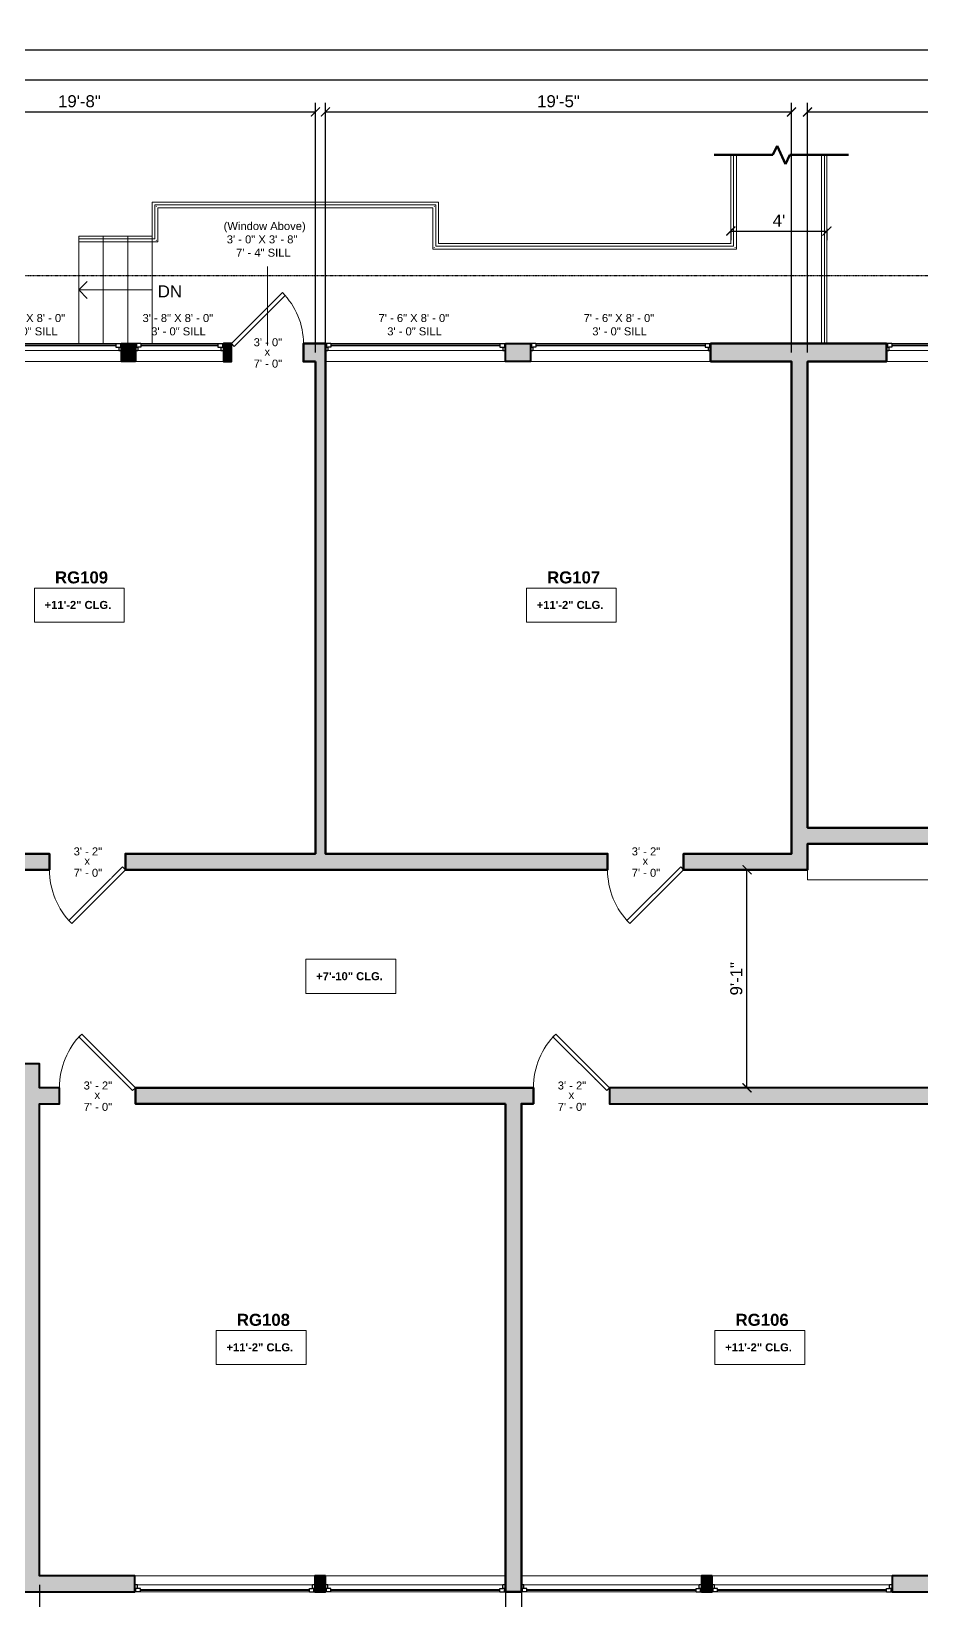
# Model space of a CAD drawing. Header units: inches. Extents: x -2078 to 106214, y -964 to 6385.
# Drawn here: x 29189 to 29635, y 3785 to 4570 of the extents above; entities that cross this region are included whole.
import ezdxf

# ---------------------------------------------------------------- set-up
doc = ezdxf.new("R2010")
doc.units = ezdxf.units.IN
doc.header["$MEASUREMENT"] = 0
doc.linetypes.add('HIDDEN2', pattern=[0.1875, 0.125, -0.0625])
for name, color, linetype, lineweight in [('A-ANNO', 2, 'Continuous', 5), ('A-ANNO-DIMS', 1, 'Continuous', 9), ('A-DETAIL-1', 4, 'Continuous', 40), ('A-DETAIL-3', 40, 'Continuous', 15), ('A-DOOR', 1, 'Continuous', 18), ('A-GLAZ', 2, 'Continuous', 30), ('A-HIDDEN', 2, 'HIDDEN2', 18), ('A-RAILING', 4, 'Continuous', 9), ('A-STRS', 4, 'Continuous', 9), ('A-WALL', 3, 'Continuous', 40), ('A-WINDOWS', 2, 'Continuous', 18)]:
    doc.layers.add(name, color=color, linetype=linetype, lineweight=lineweight)
doc.layers.add('A-HATCH', color=9, linetype='Continuous')
doc.styles.add('Arial', font='arial.ttf')
doc.styles.add('Arial_1', font='arial.ttf', dxfattribs={"height": 0.0625})
doc.styles.add('Arial_2', font='arial.ttf', dxfattribs={"height": 3})
doc.styles.add('Arial_B', font='arialbd.ttf', dxfattribs={"height": 4.5})
doc.styles.add('Arial_B_1', font='arialbd.ttf', dxfattribs={"height": 3})
doc.styles.add('JC', font='arial.ttf', dxfattribs={"height": 0.125})
doc.dimstyles.new('JC-DIMS', dxfattribs={"dimtxt": 0.125, "dimasz": 0.09375, "dimexe": 0.09375, "dimexo": 0.09375, "dimgap": 0.046875, "dimtad": 1, "dimdec": 1, "dimzin": 0, "dimdsep": 46, "dimlunit": 4, "dimtxsty": 'JC', "dimblk": 'ARCHTICK', "dimcen": 0.09, "dimclrd": 1, "dimclre": 1, "dimclrt": 256, "dimadec": 0, "dimazin": 0, "dimtfac": 1, "dimtdec": 1, "dimtofl": 0, "dimtmove": 1, "dimatfit": 3, "dimfxl": 1, "dimtolj": 1, "dimtzin": 0, "dimarcsym": 0})

# ---------------------------------------------------------------- blocks, each defined once
blk = doc.blocks.new('JC_DOOR_SINGLE PANEL - SINGLE DOOR-1461113-1-1st Floor - Classroom')
at = {"layer": 'A-DOOR', "lineweight": 30}
for p, q in [((-9.28, -29.46), (17.59, -2.59)), ((19, -4), (-7.87, -30.87)), ((17.59, -2.59), (19, -4)), ((-7.87, -30.87), (-9.28, -29.46))]:
    blk.add_line(p, q, dxfattribs=at)
at = {"layer": 'A-DOOR', "lineweight": 9}
blk.add_arc((19, -4), 38, 180, 225, dxfattribs=at)
blk = doc.blocks.new('JC_DOOR_SINGLE PANEL - SINGLE DOOR-1460154-1-1st Floor - Classroom')
at = {"layer": 'A-DOOR', "lineweight": 30}
for p, q in [((-7.87, 30.87), (-9.28, 29.46)), ((-9.28, 29.46), (17.59, 2.59)), ((19, 4), (-7.87, 30.87)), ((17.59, 2.59), (19, 4))]:
    blk.add_line(p, q, dxfattribs=at)
at = {"layer": 'A-DOOR', "lineweight": 9}
blk.add_arc((19, 4), 38, 135, 180, dxfattribs=at)
blk = doc.blocks.new('JC_FIXED WINDOW - MUNTIN - FIXED WINDOW-1465971-1-1st Floor - Classroom')
at = {"layer": 'A-GLAZ'}
for p, q in [((-45, 4), (-45, -4)), ((-42.25, 4), (-45, 4)), ((-45, 0.5), (-43.75, 0.5)), ((-44.5, 4), (-44.5, 2.25)), ((-44.5, 2.25), (-43.75, 2.25)), ((-42.25, 2.25), (-43.75, 2.25)), ((-43.75, 2.25), (-43.75, 0.5)), ((-42.25, 4), (-42.25, 2.25)), ((42.25, 4), (45, 4)), ((42.25, 4), (42.25, 2.25)), ((42.25, 2.25), (44.5, 2.25)), ((43.75, 2.25), (43.75, 0.5)), ((43.75, 0.5), (45, 0.5)), ((44.5, 4), (44.5, 2.25)), ((45, 4), (45, -4))]:
    blk.add_line(p, q, dxfattribs=at)
at = {"layer": 'A-GLAZ', "lineweight": 9}
for p, q in [((43.75, 0.5), (-43.75, 0.5)), ((42.25, 4), (-42.25, 4))]:
    blk.add_line(p, q, dxfattribs=at)
at = {"layer": 'A-GLAZ', "lineweight": 40}
blk.add_line((-42.25, 3.125), (42.25, 3.125), dxfattribs=at)
at = {"layer": 'A-WINDOWS'}
for p, q in [((45, 4), (-45, 4)), ((-45, -4), (45, -4))]:
    blk.add_line(p, q, dxfattribs=at)
blk = doc.blocks.new('JC_FIXED WINDOW - MUNTIN - FIXED WINDOW-1470564-1-1st Floor - Classroom')
at = {"layer": 'A-GLAZ'}
for p, q in [((-45, 4.5), (-45, -4.5)), ((-42.25, 4.5), (-45, 4.5)), ((-45, 1), (-43.75, 1)), ((-44.5, 4.5), (-44.5, 2.75)), ((-44.5, 2.75), (-43.75, 2.75)), ((-42.25, 2.75), (-43.75, 2.75)), ((-43.75, 2.75), (-43.75, 1)), ((-42.25, 4.5), (-42.25, 2.75)), ((42.25, 4.5), (45, 4.5)), ((42.25, 4.5), (42.25, 2.75)), ((42.25, 2.75), (44.5, 2.75)), ((43.75, 2.75), (43.75, 1)), ((43.75, 1), (45, 1)), ((44.5, 4.5), (44.5, 2.75)), ((45, 4.5), (45, -4.5))]:
    blk.add_line(p, q, dxfattribs=at)
at = {"layer": 'A-GLAZ', "lineweight": 9}
for p, q in [((43.75, 1), (-43.75, 1)), ((42.25, 4.5), (-42.25, 4.5))]:
    blk.add_line(p, q, dxfattribs=at)
at = {"layer": 'A-GLAZ', "lineweight": 40}
blk.add_line((-42.25, 3.625), (42.25, 3.625), dxfattribs=at)
at = {"layer": 'A-WINDOWS'}
for p, q in [((45, 4.5), (-45, 4.5)), ((-45, -4.5), (45, -4.5))]:
    blk.add_line(p, q, dxfattribs=at)
blk = doc.blocks.new('JC_FIXED WINDOW - MUNTIN - FIXED WINDOW-1470954-1-1st Floor - Classroom')
at = {"layer": 'A-GLAZ'}
for p, q in [((-22, 4.5), (-22, -4.5)), ((-19.25, 4.5), (-22, 4.5)), ((-22, 1), (-20.75, 1)), ((-21.5, 4.5), (-21.5, 2.75)), ((-21.5, 2.75), (-20.75, 2.75)), ((-19.25, 2.75), (-20.75, 2.75)), ((-20.75, 2.75), (-20.75, 1)), ((-19.25, 4.5), (-19.25, 2.75)), ((19.25, 4.5), (22, 4.5)), ((19.25, 4.5), (19.25, 2.75)), ((19.25, 2.75), (21.5, 2.75)), ((20.75, 2.75), (20.75, 1)), ((20.75, 1), (22, 1)), ((21.5, 4.5), (21.5, 2.75)), ((22, 4.5), (22, -4.5))]:
    blk.add_line(p, q, dxfattribs=at)
at = {"layer": 'A-GLAZ', "lineweight": 9}
for p, q in [((20.75, 1), (-20.75, 1)), ((19.25, 4.5), (-19.25, 4.5))]:
    blk.add_line(p, q, dxfattribs=at)
at = {"layer": 'A-GLAZ', "lineweight": 40}
blk.add_line((-19.25, 3.625), (19.25, 3.625), dxfattribs=at)
at = {"layer": 'A-WINDOWS'}
for p, q in [((22, 4.5), (-22, 4.5)), ((-22, -4.5), (22, -4.5))]:
    blk.add_line(p, q, dxfattribs=at)
blk = doc.blocks.new('JC_DOOR_SINGLE PANEL - SINGLE DOOR-1471797-1-1st Floor - Classroom')
at = {"layer": 'A-DOOR', "lineweight": 30}
for p, q in [((-8.87, -28.54), (16.59, -3.09)), ((18, -4.5), (-7.46, -29.96)), ((16.59, -3.09), (18, -4.5)), ((-7.46, -29.96), (-8.87, -28.54))]:
    blk.add_line(p, q, dxfattribs=at)
at = {"layer": 'A-DOOR', "lineweight": 9}
blk.add_arc((18, -4.5), 36, 180, 225, dxfattribs=at)
blk = doc.blocks.new('Top Rail Type - Top Rail_Internal_-1538078-1-1st Floor - Classroom')
at = {"layer": 'A-RAILING'}
for p, q in [((405.16, -217.2), (404.97, -217.2)), ((77.06, -259.75), (77.06, -259.94))]:
    blk.add_line(p, q, dxfattribs=at)
for points in [[(115.71, -242.75), (115.73, -242.77), (115.76, -242.8), (115.81, -242.84), (115.85, -242.89), (115.88, -242.92), (115.9, -242.94)], [(254.91, -242.75), (254.89, -242.77), (254.86, -242.8), (254.81, -242.84), (254.77, -242.89), (254.74, -242.92), (254.72, -242.94)], [(115.71, -259.75), (115.73, -259.77), (115.76, -259.8), (115.81, -259.84), (115.85, -259.89), (115.88, -259.92), (115.9, -259.94)], [(254.91, -263.38), (254.89, -263.4), (254.86, -263.43), (254.81, -263.47), (254.77, -263.52), (254.74, -263.55), (254.72, -263.57)], [(404.97, -263.38), (404.99, -263.4), (405.02, -263.43), (405.06, -263.47), (405.11, -263.52), (405.14, -263.55), (405.16, -263.57)]]:
    blk.add_open_spline(points, degree=3, knots=[0.46086968, 0.46086968, 0.46086968, 0.46086968, 0.47916667, 0.5, 0.52083333, 0.53913032, 0.53913032, 0.53913032, 0.53913032], dxfattribs=at)
blk = doc.blocks.new('Top Rail Type - Top Rail_Internal_-V4-1-1st Floor - Classroom')
at = {"layer": 'A-RAILING'}
for p, q in [((405.81, -217.2), (404.31, -217.2)), ((404.31, -217.2), (404.31, -262.72)), ((405.81, -217.2), (405.81, -264.22)), ((115.06, -242.09), (115.06, -259.09)), ((255.56, -242.09), (115.06, -242.09)), ((255.56, -262.72), (255.56, -242.09)), ((116.56, -243.59), (116.56, -260.59)), ((254.06, -243.59), (116.56, -243.59)), ((254.06, -264.22), (254.06, -243.59)), ((77.06, -260.59), (77.06, -259.09)), ((115.06, -259.09), (77.06, -259.09)), ((116.56, -260.59), (77.06, -260.59)), ((405.81, -264.22), (254.06, -264.22)), ((404.31, -262.72), (255.56, -262.72))]:
    blk.add_line(p, q, dxfattribs=at)
blk = doc.blocks.new('Top Rail Type - Top Rail_Internal_-1538106-1-1st Floor - Classroom')
at = {"layer": 'A-RAILING'}
blk.add_line((449.16, -217.2), (448.97, -217.2), dxfattribs=at)
blk = doc.blocks.new('Top Rail Type - Top Rail_Internal_-V5-1-1st Floor - Classroom')
at = {"layer": 'A-RAILING'}
for p, q in [((448.31, -217.2), (449.81, -217.2)), ((448.31, -311.43), (448.31, -217.2)), ((449.81, -311.43), (449.81, -217.2))]:
    blk.add_line(p, q, dxfattribs=at)
blk = doc.blocks.new('_ArchTick')
at = {"color": 0, "linetype": 'ByBlock', "const_width": 0.15}
blk.add_lwpolyline([(-0.5, -0.5), (0.5, 0.5)], dxfattribs=at)
blk = doc.blocks.new('*D1579')
at = {"layer": 'A-ANNO-DIMS', "color": 1, "lineweight": -2, "transparency": 16777216}
for p, q in [((29577.48, 4409.28), (29577.48, 4534.05)), ((29809.48, 4409.28), (29809.48, 4534.05)), ((29577.48, 4529.55), (29809.48, 4529.55))]:
    blk.add_line(p, q, dxfattribs=at)
at = {"layer": 'Defpoints', "color": 0, "transparency": 16777216}
for p in [(29809.48, 4529.55), (29577.48, 4404.78), (29809.48, 4404.78)]:
    blk.add_point(p, dxfattribs=at)
at = {"layer": 'A-ANNO-DIMS', "color": 1, "lineweight": -2, "transparency": 16777216, "xscale": 4.5, "yscale": 4.5, "zscale": 4.5, "rotation": 180}
blk.add_blockref('_ArchTick', (29577.48, 4529.55), dxfattribs=at)
at = {"layer": 'A-ANNO-DIMS', "color": 1, "lineweight": -2, "transparency": 16777216, "xscale": 4.5, "yscale": 4.5, "zscale": 4.5}
blk.add_blockref('_ArchTick', (29809.48, 4529.55), dxfattribs=at)
at = {"layer": 'A-ANNO-DIMS', "color": 2, "transparency": 16777216, "insert": (29693.48, 4534.86), "char_height": 6, "width": 0.4874, "attachment_point": 5, "style": 'JC'}
blk.add_mtext('\\A1;19\'-4"', dxfattribs=at)
blk = doc.blocks.new('*D1581')
at = {"layer": 'A-ANNO-DIMS', "color": 1, "lineweight": -2, "transparency": 16777216}
for p, q in [((29336.48, 4409.28), (29336.48, 4534.05)), ((29569.48, 4409.28), (29569.48, 4534.05)), ((29336.48, 4529.55), (29569.48, 4529.55))]:
    blk.add_line(p, q, dxfattribs=at)
at = {"layer": 'Defpoints', "color": 0, "transparency": 16777216}
for p in [(29569.48, 4529.55), (29336.48, 4404.78), (29569.48, 4404.78)]:
    blk.add_point(p, dxfattribs=at)
at = {"layer": 'A-ANNO-DIMS', "color": 1, "lineweight": -2, "transparency": 16777216, "xscale": 4.5, "yscale": 4.5, "zscale": 4.5, "rotation": 180}
blk.add_blockref('_ArchTick', (29336.48, 4529.55), dxfattribs=at)
at = {"layer": 'A-ANNO-DIMS', "color": 1, "lineweight": -2, "transparency": 16777216, "xscale": 4.5, "yscale": 4.5, "zscale": 4.5}
blk.add_blockref('_ArchTick', (29569.48, 4529.55), dxfattribs=at)
at = {"layer": 'A-ANNO-DIMS', "color": 2, "transparency": 16777216, "insert": (29452.98, 4534.86), "char_height": 6, "width": 0.4874, "attachment_point": 5, "style": 'JC'}
blk.add_mtext('\\A1;19\'-5"', dxfattribs=at)
blk = doc.blocks.new('*D1583')
at = {"layer": 'A-ANNO-DIMS', "color": 1, "lineweight": -2, "transparency": 16777216}
for p, q in [((29095.48, 4409.28), (29095.48, 4534.05)), ((29331.48, 4409.28), (29331.48, 4534.05)), ((29095.48, 4529.55), (29331.48, 4529.55))]:
    blk.add_line(p, q, dxfattribs=at)
at = {"layer": 'Defpoints', "color": 0, "transparency": 16777216}
for p in [(29331.48, 4529.55), (29095.48, 4404.78), (29331.48, 4404.78)]:
    blk.add_point(p, dxfattribs=at)
at = {"layer": 'A-ANNO-DIMS', "color": 1, "lineweight": -2, "transparency": 16777216, "xscale": 4.5, "yscale": 4.5, "zscale": 4.5, "rotation": 180}
blk.add_blockref('_ArchTick', (29095.48, 4529.55), dxfattribs=at)
at = {"layer": 'A-ANNO-DIMS', "color": 1, "lineweight": -2, "transparency": 16777216, "xscale": 4.5, "yscale": 4.5, "zscale": 4.5}
blk.add_blockref('_ArchTick', (29331.48, 4529.55), dxfattribs=at)
at = {"layer": 'A-ANNO-DIMS', "color": 2, "transparency": 16777216, "insert": (29213.48, 4534.86), "char_height": 6, "width": 0.4874, "attachment_point": 5, "style": 'JC'}
blk.add_mtext('\\A1;19\'-8"', dxfattribs=at)
blk = doc.blocks.new('*D1585')
at = {"layer": 'A-ANNO-DIMS', "color": 1, "lineweight": -2, "transparency": 16777216}
for p, q in [((28998.48, 4409.28), (28998.48, 4550.05)), ((30522.5, 4409.28), (30522.5, 4550.05)), ((28998.48, 4545.55), (30522.5, 4545.55))]:
    blk.add_line(p, q, dxfattribs=at)
at = {"layer": 'Defpoints', "color": 0, "transparency": 16777216}
for p in [(30522.5, 4545.55), (28998.48, 4404.78), (30522.5, 4404.78)]:
    blk.add_point(p, dxfattribs=at)
at = {"layer": 'A-ANNO-DIMS', "color": 1, "lineweight": -2, "transparency": 16777216, "xscale": 4.5, "yscale": 4.5, "zscale": 4.5, "rotation": 180}
blk.add_blockref('_ArchTick', (28998.48, 4545.55), dxfattribs=at)
at = {"layer": 'A-ANNO-DIMS', "color": 1, "lineweight": -2, "transparency": 16777216, "xscale": 4.5, "yscale": 4.5, "zscale": 4.5}
blk.add_blockref('_ArchTick', (30522.5, 4545.55), dxfattribs=at)
at = {"layer": 'A-ANNO-DIMS', "color": 2, "transparency": 16777216, "insert": (29760.49, 4550.81), "char_height": 6, "width": 0.5739, "attachment_point": 5, "style": 'JC'}
blk.add_mtext("\\A1;127'", dxfattribs=at)
blk = doc.blocks.new('*D1593')
at = {"layer": 'A-ANNO-DIMS', "color": 1, "lineweight": -2, "transparency": 16777216}
for p, q in [((29434.48, 3793.28), (29434.48, 3608.79)), ((29667.48, 3793.28), (29667.48, 3608.79)), ((29434.48, 3613.29), (29667.48, 3613.29))]:
    blk.add_line(p, q, dxfattribs=at)
at = {"layer": 'Defpoints', "color": 0, "transparency": 16777216}
for p in [(29434.48, 3797.78), (29667.48, 3797.78), (29667.48, 3613.29)]:
    blk.add_point(p, dxfattribs=at)
at = {"layer": 'A-ANNO-DIMS', "color": 1, "lineweight": -2, "transparency": 16777216, "xscale": 4.5, "yscale": 4.5, "zscale": 4.5, "rotation": 180}
blk.add_blockref('_ArchTick', (29434.48, 3613.29), dxfattribs=at)
at = {"layer": 'A-ANNO-DIMS', "color": 1, "lineweight": -2, "transparency": 16777216, "xscale": 4.5, "yscale": 4.5, "zscale": 4.5}
blk.add_blockref('_ArchTick', (29667.48, 3613.29), dxfattribs=at)
at = {"layer": 'A-ANNO-DIMS', "color": 2, "transparency": 16777216, "insert": (29550.98, 3618.6), "char_height": 6, "width": 0.4874, "attachment_point": 5, "style": 'JC'}
blk.add_mtext('\\A1;19\'-5"', dxfattribs=at)
blk = doc.blocks.new('*D1595')
at = {"layer": 'A-ANNO-DIMS', "color": 1, "lineweight": -2, "transparency": 16777216}
for p, q in [((29193.48, 3793.28), (29193.48, 3608.79)), ((29426.48, 3793.28), (29426.48, 3608.79)), ((29193.48, 3613.29), (29426.48, 3613.29))]:
    blk.add_line(p, q, dxfattribs=at)
at = {"layer": 'Defpoints', "color": 0, "transparency": 16777216}
for p in [(29193.48, 3797.78), (29426.48, 3797.78), (29426.48, 3613.29)]:
    blk.add_point(p, dxfattribs=at)
at = {"layer": 'A-ANNO-DIMS', "color": 1, "lineweight": -2, "transparency": 16777216, "xscale": 4.5, "yscale": 4.5, "zscale": 4.5, "rotation": 180}
blk.add_blockref('_ArchTick', (29193.48, 3613.29), dxfattribs=at)
at = {"layer": 'A-ANNO-DIMS', "color": 1, "lineweight": -2, "transparency": 16777216, "xscale": 4.5, "yscale": 4.5, "zscale": 4.5}
blk.add_blockref('_ArchTick', (29426.48, 3613.29), dxfattribs=at)
at = {"layer": 'A-ANNO-DIMS', "color": 2, "transparency": 16777216, "insert": (29309.98, 3618.6), "char_height": 6, "width": 0.4874, "attachment_point": 5, "style": 'JC'}
blk.add_mtext('\\A1;19\'-5"', dxfattribs=at)
blk = doc.blocks.new('*D1605')
at = {"layer": 'A-ANNO-DIMS', "color": 1, "lineweight": -2, "transparency": 16777216}
for p, q in [((29004.48, 3793.28), (29004.48, 3593.14)), ((30616.48, 3793.28), (30616.48, 3593.14)), ((29004.48, 3597.64), (30616.48, 3597.64))]:
    blk.add_line(p, q, dxfattribs=at)
at = {"layer": 'Defpoints', "color": 0, "transparency": 16777216}
for p in [(29004.48, 3797.78), (30616.48, 3797.78), (30616.48, 3597.64)]:
    blk.add_point(p, dxfattribs=at)
at = {"layer": 'A-ANNO-DIMS', "color": 1, "lineweight": -2, "transparency": 16777216, "xscale": 4.5, "yscale": 4.5, "zscale": 4.5, "rotation": 180}
blk.add_blockref('_ArchTick', (29004.48, 3597.64), dxfattribs=at)
at = {"layer": 'A-ANNO-DIMS', "color": 1, "lineweight": -2, "transparency": 16777216, "xscale": 4.5, "yscale": 4.5, "zscale": 4.5}
blk.add_blockref('_ArchTick', (30616.48, 3597.64), dxfattribs=at)
at = {"layer": 'A-ANNO-DIMS', "color": 2, "transparency": 16777216, "insert": (29810.48, 3602.96), "char_height": 6, "width": 0.5739, "attachment_point": 5, "style": 'JC'}
blk.add_mtext('\\A1;134\'-4"', dxfattribs=at)
blk = doc.blocks.new('*D1613')
at = {"layer": 'A-ANNO-DIMS', "color": 1, "lineweight": -2, "transparency": 16777216}
for p, q in [((28990.48, 4418.28), (28990.48, 4565.05)), ((30624.48, 4058.28), (30624.48, 4565.05)), ((28990.48, 4560.55), (30624.48, 4560.55))]:
    blk.add_line(p, q, dxfattribs=at)
at = {"layer": 'Defpoints', "color": 0, "transparency": 16777216}
for p in [(30624.48, 4560.55), (28990.48, 4413.78), (30624.48, 4053.78)]:
    blk.add_point(p, dxfattribs=at)
at = {"layer": 'A-ANNO-DIMS', "color": 1, "lineweight": -2, "transparency": 16777216, "xscale": 4.5, "yscale": 4.5, "zscale": 4.5, "rotation": 180}
blk.add_blockref('_ArchTick', (28990.48, 4560.55), dxfattribs=at)
at = {"layer": 'A-ANNO-DIMS', "color": 1, "lineweight": -2, "transparency": 16777216, "xscale": 4.5, "yscale": 4.5, "zscale": 4.5}
blk.add_blockref('_ArchTick', (30624.48, 4560.55), dxfattribs=at)
at = {"layer": 'A-ANNO-DIMS', "color": 2, "transparency": 16777216, "insert": (29807.48, 4565.86), "char_height": 6, "width": 0.5739, "attachment_point": 5, "style": 'JC'}
blk.add_mtext('\\A1;136\'-2"', dxfattribs=at)
blk = doc.blocks.new('*D1619')
at = {"layer": 'A-ANNO-DIMS', "color": 1, "lineweight": -2, "transparency": 16777216}
for p, q in [((29546.05, 4150.78), (29551.71, 4150.78)), ((29547.21, 4041.78), (29547.21, 4150.78)), ((29546.05, 4041.78), (29551.71, 4041.78))]:
    blk.add_line(p, q, dxfattribs=at)
at = {"layer": 'Defpoints', "color": 0, "transparency": 16777216}
for p in [(29541.55, 4150.78), (29547.21, 4150.78), (29541.55, 4041.78)]:
    blk.add_point(p, dxfattribs=at)
at = {"layer": 'A-ANNO-DIMS', "color": 1, "lineweight": -2, "transparency": 16777216, "xscale": 4.5, "yscale": 4.5, "zscale": 4.5}
for p, rotation in [((29547.21, 4150.78), 90), ((29547.21, 4041.78), 270)]:
    blk.add_blockref('_ArchTick', p, dxfattribs=dict(at, rotation=rotation))
at = {"layer": 'A-ANNO-DIMS', "color": 2, "transparency": 16777216, "insert": (29541.89, 4096.28), "char_height": 6, "width": 0.4008, "attachment_point": 5, "rotation": 90, "style": 'JC'}
blk.add_mtext('\\A1;9\'-1"', dxfattribs=at)
blk = doc.blocks.new('JC- existing door Tag_quad - JC- existing door Tag_quad-839775-1-1st Floor - Classroom')
at = {"layer": 'A-ANNO', "insert": (-0.023, 0.038), "char_height": 0.0625, "width": 0.0505, "attachment_point": 1, "style": 'Arial_2', "bg_fill": 3, "box_fill_scale": 1.25, "bg_fill_color": 256, "bg_fill_true_color": 13158600, "bg_fill_transparency": 0}
blk.add_mtext('x', dxfattribs=at)
blk = doc.blocks.new('*D1569')
at = {"layer": 'A-ANNO-DIMS', "color": 1, "lineweight": -2, "transparency": 16777216}
for p, q in [((29539.18, 4471.18), (29539.18, 4465.52)), ((29587.18, 4471.18), (29587.18, 4465.52)), ((29539.18, 4470.02), (29587.18, 4470.02))]:
    blk.add_line(p, q, dxfattribs=at)
at = {"layer": 'Defpoints', "color": 0, "transparency": 16777216}
for p in [(29539.18, 4475.68), (29587.18, 4475.68), (29587.18, 4470.02)]:
    blk.add_point(p, dxfattribs=at)
at = {"layer": 'A-ANNO-DIMS', "color": 1, "lineweight": -2, "transparency": 16777216, "xscale": 4.5, "yscale": 4.5, "zscale": 4.5, "rotation": 180}
blk.add_blockref('_ArchTick', (29539.18, 4470.02), dxfattribs=at)
at = {"layer": 'A-ANNO-DIMS', "color": 1, "lineweight": -2, "transparency": 16777216, "xscale": 4.5, "yscale": 4.5, "zscale": 4.5}
blk.add_blockref('_ArchTick', (29587.18, 4470.02), dxfattribs=at)
at = {"layer": 'A-ANNO-DIMS', "color": 2, "transparency": 16777216, "insert": (29563.18, 4475.27), "char_height": 6, "width": 0.4008, "attachment_point": 5, "style": 'JC'}
blk.add_mtext("\\A1;4'", dxfattribs=at)

msp = doc.modelspace()

# ---------------------------------------------------------------- hatches: boundary and pattern name
at = {"layer": 'A-HATCH'}
h = msp.add_hatch(color=256, dxfattribs=at)
h.dxf.hatch_style = 1
h.paths.add_polyline_path([(29087.482, 4214.784), (29087.482, 4158.784), (29070.482, 4158.784), (29070.482, 4150.784), (29198.482, 4150.784), (29198.482, 4158.784), (29095.482, 4158.784), (29095.482, 4404.784), (29144.482, 4404.784), (29144.482, 4413.784), (28990.482, 4413.784), (28990.482, 4377.784), (28987.232, 4377.784), (28987.232, 4372.784), (28990.482, 4372.784), (28990.482, 4357.784), (28998.482, 4357.784), (28998.482, 4404.784), (29087.482, 4404.784), (29087.482, 4222.784), (28998.482, 4222.784), (28998.482, 4321.784), (28990.482, 4321.784), (28990.482, 4150.784), (29032.482, 4150.784), (29032.482, 4158.784), (28998.482, 4158.784), (28998.482, 4214.784)])
h = msp.add_hatch(color=256, dxfattribs=at)
h.dxf.hatch_style = 1
h.paths.add_polyline_path([(29241.482, 4404.784), (29234.482, 4404.784), (29234.482, 4413.784), (29241.482, 4413.784)])
h = msp.add_hatch(color=256, dxfattribs=at)
h.dxf.hatch_style = 1
h.paths.add_polyline_path([(29289.482, 4413.784), (29285.482, 4413.784), (29285.482, 4404.784), (29289.482, 4404.784)])
h = msp.add_hatch(color=256, dxfattribs=at)
h.dxf.hatch_style = 1
h.paths.add_polyline_path([(29426.482, 4413.784), (29438.982, 4413.784), (29438.982, 4404.784), (29426.482, 4404.784)])
h = msp.add_hatch(color=256, dxfattribs=at)
h.dxf.hatch_style = 1
h.paths.add_polyline_path([(29528.982, 4404.784), (29569.482, 4404.784), (29569.482, 4158.784), (29515.482, 4158.784), (29515.482, 4150.784), (29577.482, 4150.784), (29577.482, 4163.784), (29765.482, 4163.784), (29765.482, 4171.784), (29577.482, 4171.784), (29577.482, 4404.784), (29616.951, 4404.784), (29616.951, 4413.784), (29528.982, 4413.784)])
h = msp.add_hatch(color=256, dxfattribs=at)
h.dxf.hatch_style = 1
h.paths.add_polyline_path([(29426.482, 4033.784), (29426.482, 3789.784), (29434.482, 3789.784), (29434.482, 4033.784), (29440.482, 4033.784), (29440.482, 4041.784), (29241.482, 4041.784), (29241.482, 4033.784)])
h = msp.add_hatch(color=256, dxfattribs=at)
h.dxf.hatch_style = 1
h.paths.add_polyline_path([(29478.482, 4041.784), (29478.482, 4033.784), (29667.482, 4033.784), (29667.482, 3797.784), (29619.732, 3797.784), (29619.732, 3789.784), (29721.232, 3789.784), (29721.232, 3797.784), (29672.482, 3797.784), (29672.482, 4033.784), (29680.482, 4033.784), (29680.482, 4041.784)])
h = msp.add_hatch(color=256, dxfattribs=at)
h.dxf.hatch_style = 1
h.paths.add_polyline_path([(29336.482, 3797.784), (29331.232, 3797.784), (29331.232, 3789.784), (29336.482, 3789.784)])
h = msp.add_hatch(color=256, dxfattribs=at)
h.dxf.hatch_style = 1
h.paths.add_polyline_path([(29529.732, 3797.784), (29524.482, 3797.784), (29524.482, 3789.784), (29529.732, 3789.784)])

# ---------------------------------------------------------------- linework, layer by layer
at = {"layer": 'A-ANNO'}
for p, q in [((29213.172, 4440.58), (29217.414, 4444.822)), ((29213.172, 4440.58), (29217.414, 4436.337)), ((29249.922, 4440.58), (29213.172, 4440.58))]:
    msp.add_line(p, q, dxfattribs=at)
at = {"layer": 'A-ANNO', "flags": 128}
for points in [[(29190.965, 4291.578), (29235.876, 4291.578), (29235.876, 4274.51), (29190.965, 4274.51)], [(29436.965, 4291.578), (29481.876, 4291.578), (29481.876, 4274.51), (29436.965, 4274.51)], [(29326.722, 4105.998), (29371.633, 4105.998), (29371.633, 4088.93), (29326.722, 4088.93)], [(29281.885, 3920.498), (29326.796, 3920.498), (29326.796, 3903.429), (29281.885, 3903.429)], [(29531.206, 3920.498), (29576.117, 3920.498), (29576.117, 3903.429), (29531.206, 3903.429)]]:
    msp.add_lwpolyline(points, close=True, dxfattribs=at)
at = {"layer": 'A-DETAIL-1', "lineweight": 60}
for p, q in [((29562.268, 4512.55), (29560.155, 4508.018)), ((29562.268, 4512.55), (29566.494, 4503.486)), ((29530.881, 4508.018), (29560.155, 4508.018)), ((29568.607, 4508.018), (29566.494, 4503.486)), ((29568.607, 4508.018), (29597.881, 4508.018))]:
    msp.add_line(p, q, dxfattribs=at)
at = {"layer": 'A-DETAIL-3', "lineweight": 9}
for p, q in [((29539.18, 4463.669), (29539.18, 4508.018)), ((29587.18, 4413.784), (29587.18, 4508.018)), ((29392.93, 4484.375), (29249.922, 4484.375)), ((29249.922, 4484.375), (29249.922, 4467.375)), ((29392.93, 4463.744), (29392.93, 4484.375)), ((29249.922, 4467.375), (29213.172, 4467.375)), ((29539.18, 4463.744), (29392.93, 4463.744))]:
    msp.add_line(p, q, dxfattribs=at)
msp.add_lwpolyline([(29577.482, 4150.784), (29577.482, 4145.784), (29745.482, 4145.784), (29745.482, 4163.784)], dxfattribs=at)
at = {"layer": 'A-STRS', "lineweight": 9}
for p, q in [((29213.172, 4467.375), (29213.172, 4413.784)), ((29225.422, 4467.375), (29225.422, 4413.784)), ((29237.672, 4467.375), (29237.672, 4413.784)), ((29249.922, 4467.375), (29249.922, 4413.784))]:
    msp.add_line(p, q, dxfattribs=at)
at = {"layer": 'A-WALL'}
for points in [[(29241.482, 4404.784), (29234.482, 4404.784), (29234.482, 4413.784), (29241.482, 4413.784)], [(29289.482, 4413.784), (29285.482, 4413.784), (29285.482, 4404.784), (29289.482, 4404.784)], [(29426.482, 4413.784), (29438.982, 4413.784), (29438.982, 4404.784), (29426.482, 4404.784)], [(29478.482, 4041.784), (29478.482, 4033.784), (29667.482, 4033.784), (29667.482, 3797.784), (29619.732, 3797.784), (29619.732, 3789.784), (29721.232, 3789.784), (29721.232, 3797.784), (29672.482, 3797.784), (29672.482, 4033.784), (29680.482, 4033.784), (29680.482, 4041.784)], [(29336.482, 3797.784), (29331.232, 3797.784), (29331.232, 3789.784), (29336.482, 3789.784)], [(29529.732, 3797.784), (29524.482, 3797.784), (29524.482, 3789.784), (29529.732, 3789.784)]]:
    msp.add_lwpolyline(points, close=True, dxfattribs=at)
at = {"layer": 'A-WALL', "lineweight": 60}
for points in [[(29528.982, 4404.784), (29569.482, 4404.784), (29569.482, 4158.784), (29515.482, 4158.784), (29515.482, 4150.784), (29577.482, 4150.784), (29577.482, 4163.784), (29765.482, 4163.784), (29765.482, 4171.784), (29577.482, 4171.784), (29577.482, 4404.784), (29616.951, 4404.784), (29616.951, 4413.784), (29528.982, 4413.784)], [(29426.482, 4033.784), (29426.482, 3789.784), (29434.482, 3789.784), (29434.482, 4033.784), (29440.482, 4033.784), (29440.482, 4041.784), (29241.482, 4041.784), (29241.482, 4033.784)]]:
    msp.add_lwpolyline(points, close=True, dxfattribs=at)
msp.add_lwpolyline([(29070.482, 4150.784), (29198.482, 4150.784), (29198.482, 4158.784), (29095.482, 4158.784)], dxfattribs=at)

# ---------------------------------------------------------------- block references
at = {"layer": 'A-RAILING'}
for name in ['Top Rail Type - Top Rail_Internal_-1538078-1-1st Floor - Classroom', 'Top Rail Type - Top Rail_Internal_-V4-1-1st Floor - Classroom', 'Top Rail Type - Top Rail_Internal_-V5-1-1st Floor - Classroom', 'Top Rail Type - Top Rail_Internal_-1538106-1-1st Floor - Classroom']:
    msp.add_blockref(name, (29136.116, 4725.219), dxfattribs=at)
at = {"layer": 'A-WINDOWS'}
for name, p in [('JC_FIXED WINDOW - MUNTIN - FIXED WINDOW-1470564-1-1st Floor - Classroom', (29189.482, 4409.284)), ('JC_FIXED WINDOW - MUNTIN - FIXED WINDOW-1470954-1-1st Floor - Classroom', (29263.482, 4409.284)), ('JC_FIXED WINDOW - MUNTIN - FIXED WINDOW-1470564-1-1st Floor - Classroom', (29381.482, 4409.284)), ('JC_FIXED WINDOW - MUNTIN - FIXED WINDOW-1470564-1-1st Floor - Classroom', (29483.982, 4409.284)), ('JC_FIXED WINDOW - MUNTIN - FIXED WINDOW-1470564-1-1st Floor - Classroom', (29661.951, 4409.284))]:
    msp.add_blockref(name, p, dxfattribs=at)
at = {"layer": 'A-WINDOWS', "rotation": 180}
for p in [(29286.232, 3793.784), (29381.482, 3793.784), (29479.482, 3793.784), (29574.732, 3793.784)]:
    msp.add_blockref('JC_FIXED WINDOW - MUNTIN - FIXED WINDOW-1465971-1-1st Floor - Classroom', p, dxfattribs=at)

# ---------------------------------------------------------------- texts
at = {"layer": 'A-ANNO', "attachment_point": 1}
for s, insert, char_height, width, style in [('(Window Above)', (29285.597, 4474.509), 4, 51.106, 'Arial_1'), (' 3\' - 0" X 3\' - 8"', (29285.597, 4467.842), 4, 46.662, 'Arial_1'), ('    7\' - 4" SILL', (29285.597, 4461.176), 4, 42.218, 'Arial_1'), ('DN', (29252.652, 4442.856), 6, 14.948, 'Arial'), ('7\' - 6" X 8\' - 0"', (29171.039, 4428.527), 4, 44.642, 'Arial_1'), ('3\' - 8" X 8\' - 0"', (29245.039, 4428.527), 4, 44.642, 'Arial_1'), ('7\' - 6" X 8\' - 0"', (29363.039, 4428.527), 4, 44.642, 'Arial_1'), ('7\' - 6" X 8\' - 0"', (29465.539, 4428.527), 4, 44.642, 'Arial_1'), ('3\' - 0" SILL', (29175.372, 4421.861), 4, 34.138, 'Arial_1'), ('3\' - 0" SILL', (29249.372, 4421.861), 4, 34.138, 'Arial_1'), ('3\' - 0" SILL', (29367.372, 4421.861), 4, 34.138, 'Arial_1'), ('3\' - 0" SILL', (29469.872, 4421.861), 4, 34.138, 'Arial_1'), ('RG109', (29201.271, 4299.884), 6, 75.346, 'Arial_B'), ('RG107', (29447.271, 4299.884), 6, 75.346, 'Arial_B'), ('+11\'-2" CLG.', (29196.085, 4285.125), 4, 41.814, 'Arial_B_1'), ('+11\'-2" CLG.', (29442.085, 4285.125), 4, 41.814, 'Arial_B_1'), ('+7\'-10" CLG.', (29331.842, 4099.545), 4, 41.814, 'Arial_B_1'), ('RG108', (29292.191, 3928.803), 6, 75.346, 'Arial_B'), ('RG106', (29541.512, 3928.803), 6, 75.346, 'Arial_B'), ('+11\'-2" CLG.', (29287.005, 3914.044), 4, 41.814, 'Arial_B_1'), ('+11\'-2" CLG.', (29536.326, 3914.044), 4, 41.814, 'Arial_B_1')]:
    msp.add_mtext(s, dxfattribs=dict(at, insert=insert, char_height=char_height, width=width, style=style))
at = {"layer": 'A-ANNO', "char_height": 4, "width": 17.978, "attachment_point": 1, "style": 'Arial_1', "bg_fill": 3, "box_fill_scale": 1.25, "bg_fill_color": 256, "bg_fill_true_color": 13158600, "bg_fill_transparency": 0}
for s, insert in [('3\' - 0"', (29300.597, 4416.421)), ('7\' - 0"', (29300.597, 4405.74)), ('3\' - 2"', (29210.597, 4161.921)), ('3\' - 2"', (29489.597, 4161.921)), ('7\' - 0"', (29210.597, 4151.24)), ('7\' - 0"', (29489.597, 4151.24)), ('3\' - 2"', (29215.597, 4044.921)), ('3\' - 2"', (29452.597, 4044.921)), ('7\' - 0"', (29215.597, 4034.24)), ('7\' - 0"', (29452.597, 4034.24))]:
    msp.add_mtext(s, dxfattribs=dict(at, insert=insert))

# ---------------------------------------------------------------- dimensions: what is measured, and where the dimension line sits
at = {"layer": 'A-ANNO-DIMS'}
for base, p1, p2, picture, middle in [((29569.482, 4529.548), (29336.482, 4404.784), (29569.482, 4404.784), '*D1581', (29452.982, 4534.862)), ((29809.482, 4529.548), (29577.482, 4404.784), (29809.482, 4404.784), '*D1579', (29693.482, 4534.862)), ((29587.18, 4470.024), (29539.18, 4475.681), (29587.18, 4475.681), '*D1569', (29563.18, 4475.274)), ((30616.482, 3597.641), (29004.482, 3797.784), (30616.482, 3797.784), '*D1605', (29810.482, 3602.956)), ((29426.482, 3613.291), (29193.482, 3797.784), (29426.482, 3797.784), '*D1595', (29309.982, 3618.604)), ((29667.482, 3613.291), (29434.482, 3797.784), (29667.482, 3797.784), '*D1593', (29550.982, 3618.604))]:
    dim = msp.add_linear_dim(base=base, p1=p1, p2=p2, dimstyle='JC-DIMS', override={"dimclrt": 2}, dxfattribs=at)
    dim.commit()
    dim.dimension.update_dxf_attribs({"geometry": picture, "text_midpoint": middle})
dim = msp.add_linear_dim(base=(29547.207, 4150.784), p1=(29541.55, 4041.784), p2=(29541.55, 4150.784), angle=90, dimstyle='JC-DIMS', override={"dimclrt": 2}, dxfattribs=at)
dim.commit()
dim.dimension.update_dxf_attribs({"geometry": '*D1619', "text_midpoint": (29541.893, 4096.284)})

# ---------------------------------------------------------------- next in the draw order: linework, layer by layer
at = {"layer": 'A-ANNO'}
msp.add_line((29307.482, 4408.284), (29307.482, 4452.284), dxfattribs=at)

# ---------------------------------------------------------------- next in the draw order: block references
at = {"layer": 'A-DOOR', "rotation": 180}
msp.add_blockref('JC_DOOR_SINGLE PANEL - SINGLE DOOR-1471797-1-1st Floor - Classroom', (29307.482, 4409.284), dxfattribs=at)
at = {"layer": 'A-DOOR'}
for name, p in [('JC_DOOR_SINGLE PANEL - SINGLE DOOR-1461113-1-1st Floor - Classroom', (29217.482, 4154.784)), ('JC_DOOR_SINGLE PANEL - SINGLE DOOR-1461113-1-1st Floor - Classroom', (29496.482, 4154.784)), ('JC_DOOR_SINGLE PANEL - SINGLE DOOR-1460154-1-1st Floor - Classroom', (29222.482, 4037.784)), ('JC_DOOR_SINGLE PANEL - SINGLE DOOR-1460154-1-1st Floor - Classroom', (29459.482, 4037.784))]:
    msp.add_blockref(name, p, dxfattribs=at)

# ---------------------------------------------------------------- next in the draw order: dimensions: what is measured, and where the dimension line sits
at = {"layer": 'A-ANNO-DIMS'}
for base, p1, p2, picture, middle in [((30624.482, 4560.548), (28990.482, 4413.784), (30624.482, 4053.784), '*D1613', (29807.482, 4565.864)), ((30522.5, 4545.548), (28998.482, 4404.784), (30522.5, 4404.784), '*D1585', (29760.491, 4550.811)), ((29331.482, 4529.548), (29095.482, 4404.784), (29331.482, 4404.784), '*D1583', (29213.482, 4534.862))]:
    dim = msp.add_linear_dim(base=base, p1=p1, p2=p2, dimstyle='JC-DIMS', override={"dimclrt": 2}, dxfattribs=at)
    dim.commit()
    dim.dimension.update_dxf_attribs({"geometry": picture, "text_midpoint": middle})

# ---------------------------------------------------------------- next in the draw order: block references
at = {"layer": 'A-ANNO', "xscale": 64, "yscale": 64, "zscale": 64}
for p in [(29307.482, 4409.284), (29217.482, 4154.784), (29496.482, 4154.784), (29222.482, 4037.784), (29459.482, 4037.784)]:
    msp.add_blockref('JC- existing door Tag_quad - JC- existing door Tag_quad-839775-1-1st Floor - Classroom', p, dxfattribs=at)

# ---------------------------------------------------------------- next in the draw order: hatches: boundary and pattern name
at = {"layer": 'A-HATCH'}
h = msp.add_hatch(color=256, dxfattribs=at)
h.dxf.hatch_style = 1
h.paths.add_polyline_path([(29331.482, 4404.784), (29331.482, 4158.784), (29236.482, 4158.784), (29236.482, 4150.784), (29477.482, 4150.784), (29477.482, 4158.784), (29336.482, 4158.784), (29336.482, 4413.784), (29325.482, 4413.784), (29325.482, 4404.784)])
h = msp.add_hatch(color=256, dxfattribs=at)
h.dxf.hatch_style = 1
h.paths.add_polyline_path([(29193.482, 4033.784), (29203.482, 4033.784), (29203.482, 4041.784), (29193.482, 4041.784), (29193.482, 4053.784), (29184.482, 4053.784), (29184.482, 4045.784), (29185.482, 4045.784), (29185.482, 3996.784), (29073.482, 3996.784), (29073.482, 3989.784), (29185.482, 3989.784), (29185.482, 3814.784), (29141.482, 3814.784), (29141.482, 3797.784), (29140.982, 3797.784), (29140.982, 3789.784), (29241.232, 3789.784), (29241.232, 3797.784), (29193.482, 3797.784)])

# ---------------------------------------------------------------- next in the draw order: linework, layer by layer
at = {"layer": 'A-HIDDEN', "lineweight": 30}
msp.add_lwpolyline([(28932.72, 4447.784), (30658.482, 4447.784), (30658.482, 3755.784), (28932.72, 3755.784)], dxfattribs=at)
at = {"layer": 'A-WALL', "lineweight": 60}
msp.add_lwpolyline([(29331.482, 4404.784), (29331.482, 4158.784), (29236.482, 4158.784), (29236.482, 4150.784), (29477.482, 4150.784), (29477.482, 4158.784), (29336.482, 4158.784), (29336.482, 4413.784), (29325.482, 4413.784), (29325.482, 4404.784)], close=True, dxfattribs=at)
at = {"layer": 'A-WALL'}
msp.add_lwpolyline([(29203.482, 4041.784), (29193.482, 4041.784), (29193.482, 4053.784), (29184.482, 4053.784), (29184.482, 4045.784), (29185.482, 4045.784), (29185.482, 3996.784), (29073.482, 3996.784), (29073.482, 3989.784), (29185.482, 3989.784), (29185.482, 3814.784), (29141.482, 3814.784), (29141.482, 3797.784), (29140.982, 3797.784), (29140.982, 3789.784), (29241.232, 3789.784), (29241.232, 3797.784), (29193.482, 3797.784), (29193.482, 4033.784), (29203.482, 4033.784)], close=True, dxfattribs=at)

doc.saveas('drawing.dxf')
